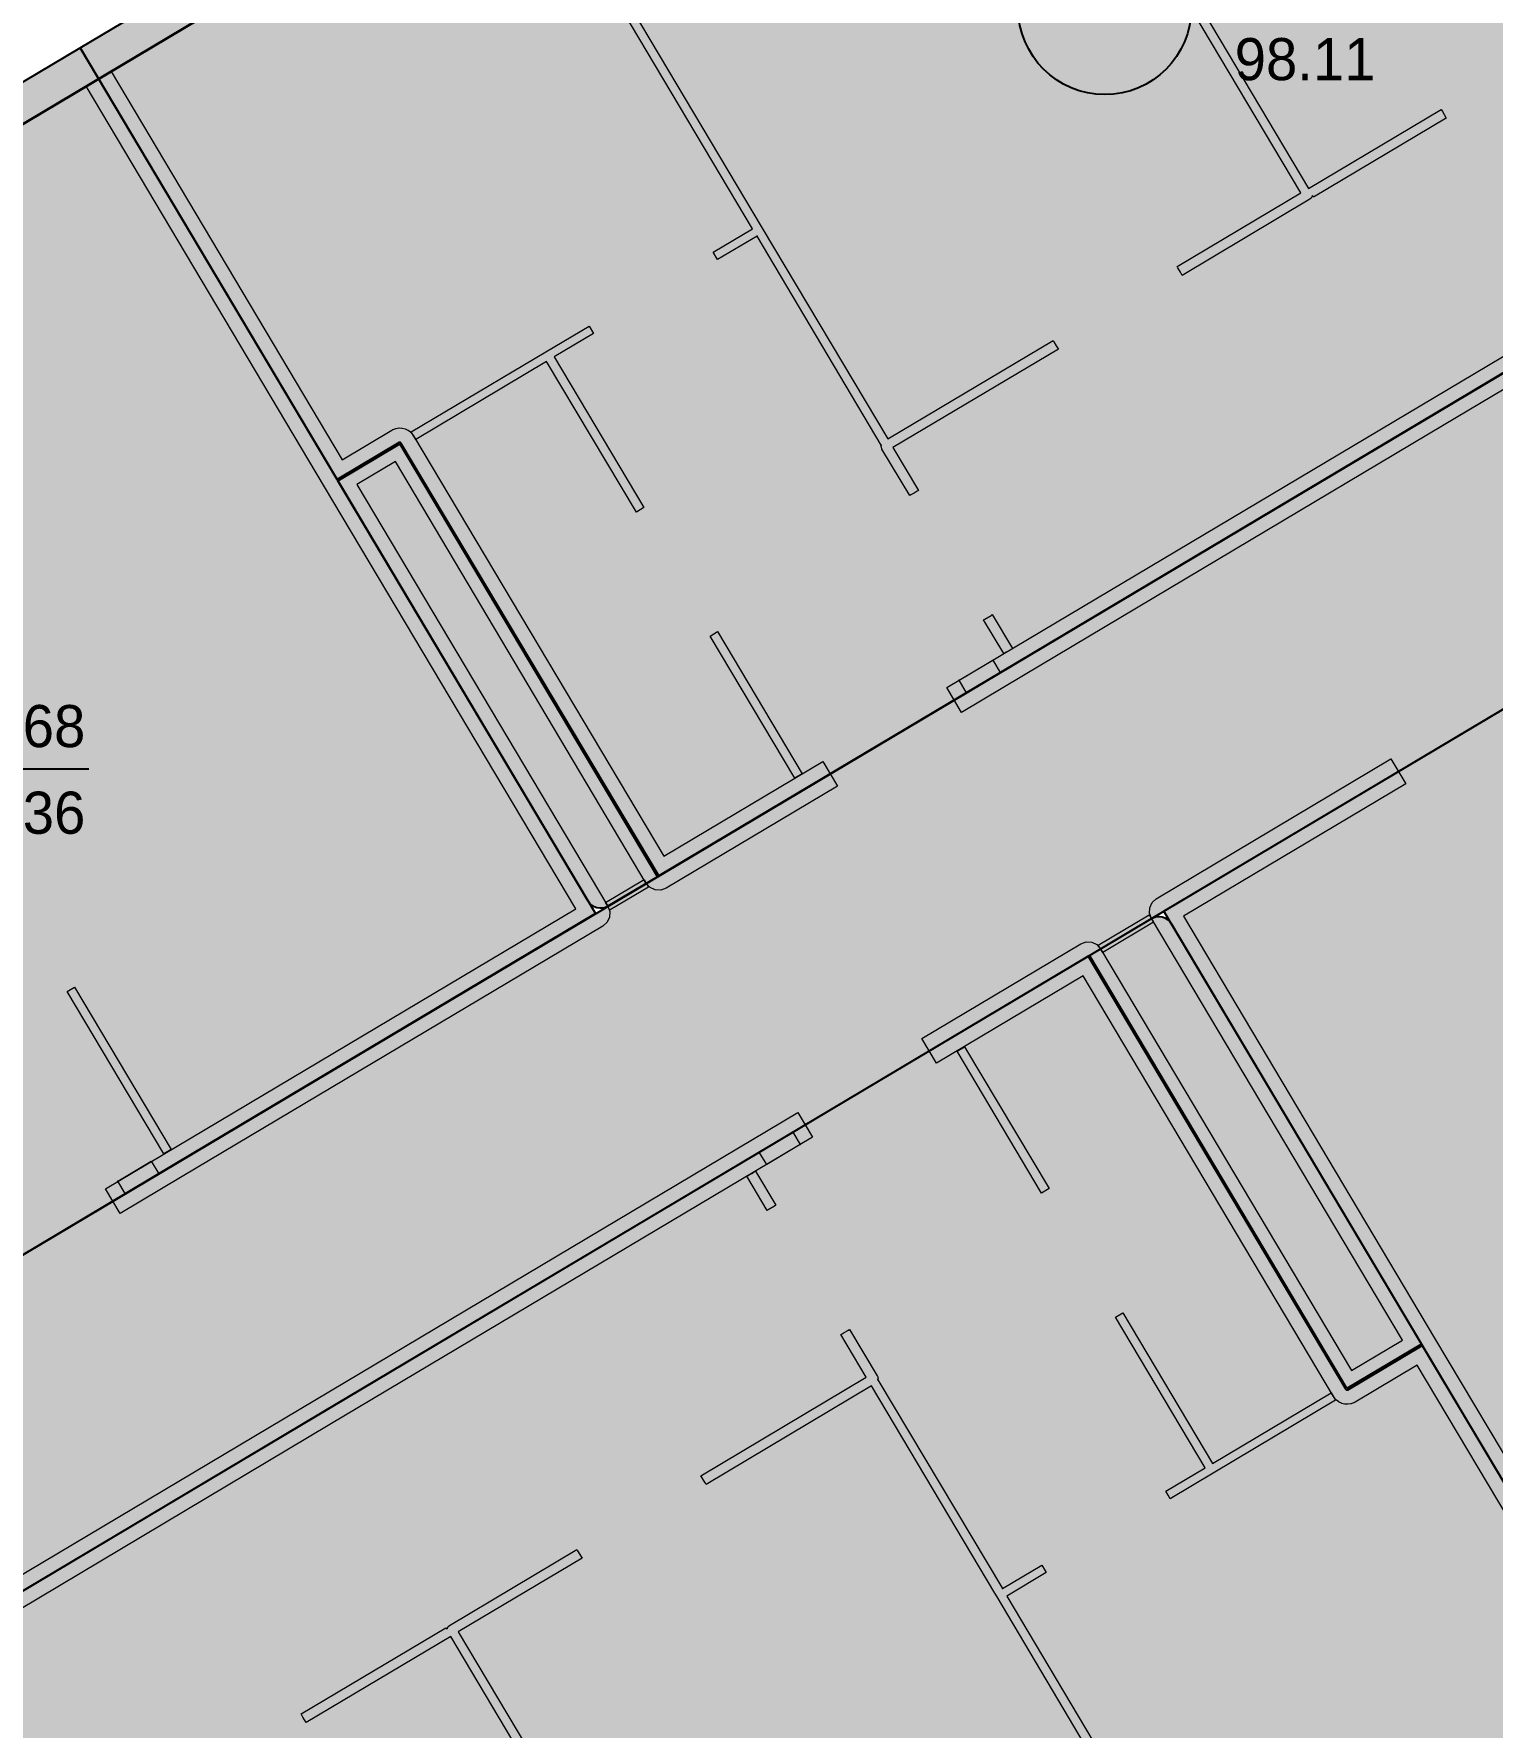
# Model space of a CAD drawing. Header units: millimetres. Extents: x 0 to 312583, y -208103 to 25097.
# Drawn here: x 139351 to 149456, y -63664 to -51934 of the extents above; entities that cross this region are included whole.
import ezdxf

# ---------------------------------------------------------------- set-up
doc = ezdxf.new("R2010")
doc.units = ezdxf.units.MM
doc.linetypes.add('Solid', pattern=[0])
for name, color, linetype, lineweight in [('Inner Walls', 5, 'Solid', 0), ('One-Bedroom Apartment', 151, 'Solid', 25), ('Outer Walls', 254, 'Solid', 25), ('Room Objects', 47, 'Solid', 15), ('Room Walls', 47, 'Solid', 35), ('Service Area', 252, 'Solid', 25), ('Three-Bedroom Apartment', 250, 'Solid', 25), ('Two-Bedroom Apartment', 1, 'Solid', 35)]:
    doc.layers.add(name, color=color, linetype=linetype, lineweight=lineweight)
doc.styles.add('Dialog.plain', font='Dialog.plain')

msp = doc.modelspace()

# ---------------------------------------------------------------- hatches: boundary and pattern name
at = {"layer": 'One-Bedroom Apartment', "linetype": 'Solid', "lineweight": 25}
msp.add_hatch(color=250, dxfattribs=at).paths.add_polyline_path([(133842, -55502), (136757, -53766), (139672, -52031), (143243, -58028), (140328, -59764), (137413, -61499), (136436, -59858), (136866, -59603), (136867, -59601), (136869, -59600), (136870, -59598), (136870, -59597), (136871, -59595), (136871, -59593), (136870, -59591), (136869, -59589), (136066, -58240), (136065, -58238), (136063, -58237), (136062, -58236), (136060, -58235), (136058, -58235), (136056, -58235), (136054, -58235), (136052, -58236), (135623, -58492), (135623, -58492)], flags=0)
at = {"layer": 'Room Objects', "linetype": 'Solid', "lineweight": 0}
for points in [[(145995, -56273), (146046, -56359), (146046, -56359), (145814, -56498), (145763, -56412), (145763, -56412)], [(144429, -59766), (144378, -59680), (144378, -59680), (144610, -59542), (144661, -59628), (144661, -59628)], [(140165, -59744), (140216, -59830), (140216, -59830), (139984, -59968), (139933, -59882), (139933, -59882)]]:
    msp.add_hatch(color=5, dxfattribs=at).paths.add_polyline_path(points, flags=0)
at = {"layer": 'Service Area', "linetype": 'Solid', "lineweight": 25}
for points in [[(151986, -52823), (153009, -54541), (120948, -73630), (119925, -71911)], [(143672, -57773), (143329, -57977), (143311, -57985), (143292, -57990), (143272, -57991), (143253, -57988), (143234, -57981), (143218, -57971), (143203, -57958), (143192, -57942), (141457, -55030), (141887, -54774)], [(148450, -61317), (146665, -58318), (147095, -58063), (147112, -58054), (147131, -58049), (147151, -58049), (147170, -58051), (147189, -58058), (147206, -58068), (147220, -58081), (147232, -58097), (148966, -61010)]]:
    msp.add_hatch(color=254, dxfattribs=at).paths.add_polyline_path(points, flags=0)
at = {"layer": 'Three-Bedroom Apartment', "linetype": 'Solid', "lineweight": 25}
for points in [[(139672, -52031), (142587, -50295), (145501, -48560), (151331, -45089), (151331, -45089), (154080, -49706), (154080, -49706), (153736, -49910), (153734, -49912), (153733, -49913), (153732, -49915), (153731, -49917), (153731, -49918), (153731, -49920), (153732, -49922), (153733, -49924), (155061, -52156), (152499, -53681), (151986, -52823), (149072, -54557), (146157, -56293), (143681, -57767), (141895, -54769), (141894, -54767), (141893, -54766), (141891, -54765), (141889, -54764), (141887, -54764), (141885, -54764), (141884, -54764), (141882, -54765), (141452, -55021)], [(135960, -64692), (138436, -63218), (141351, -61482), (144266, -59747), (146656, -58323), (146656, -58323), (148442, -61322), (148443, -61324), (148445, -61325), (148446, -61326), (148448, -61327), (148450, -61327), (148452, -61327), (148454, -61326), (148456, -61326), (148971, -61019), (150751, -64009), (147837, -65744), (144922, -67480), (142007, -69215), (139092, -70951), (136421, -66464), (136851, -66209), (136852, -66208), (136854, -66206), (136855, -66204), (136855, -66203), (136856, -66201), (136856, -66199), (136855, -66197), (136854, -66195)]]:
    msp.add_hatch(color=150, dxfattribs=at).paths.add_polyline_path(points, flags=0)
at = {"layer": 'Two-Bedroom Apartment', "linetype": 'Solid', "lineweight": 25}
h = msp.add_hatch(color=151, dxfattribs=at)
h.paths.add_polyline_path([(147181, -58011), (150095, -56276), (153010, -54540), (152499, -53681), (154975, -52207), (154975, -52207), (155896, -53752), (155897, -53754), (155898, -53755), (155900, -53756), (155902, -53757), (155904, -53757), (155906, -53757), (155907, -53757), (155909, -53756), (156339, -53500), (156339, -53500), (159496, -58803), (156581, -60538), (153666, -62273), (150751, -64009)], flags=0)
h.paths.add_polyline_path([(154371, -57804), (154801, -57548), (154802, -57547), (154804, -57545), (154805, -57544), (154805, -57542), (154806, -57540), (154806, -57538), (154805, -57536), (154804, -57534), (154001, -56185), (154000, -56183), (153998, -56182), (153996, -56181), (153995, -56180), (153993, -56180), (153991, -56180), (153989, -56180), (153987, -56181), (153557, -56437), (153556, -56438), (153555, -56440), (153554, -56441), (153553, -56443), (153553, -56445), (153553, -56447), (153553, -56449), (153554, -56451), (154357, -57800), (154359, -57802), (154360, -57803), (154362, -57804), (154364, -57805), (154365, -57805), (154367, -57805), (154369, -57804)], flags=0)

# ---------------------------------------------------------------- linework, layer by layer
at = {"layer": 'Inner Walls', "color": 47, "linetype": 'Solid', "lineweight": 15}
for p, q in [((139714, -52297), (139886, -52194)), ((139886, -52194), (141487, -54884)), ((141366, -55072), (139714, -52297)), ((145677, -56463), (151935, -52737)), ((151952, -52960), (149123, -54643)), ((149123, -54643), (146209, -56379)), ((141487, -54884), (141831, -54679)), ((141831, -54679), (141839, -54675)), ((141839, -54675), (141841, -54674)), ((141841, -54674), (141860, -54667)), ((141860, -54667), (141861, -54667)), ((141861, -54667), (141881, -54664)), ((141881, -54664), (141883, -54664)), ((141883, -54664), (141902, -54665)), ((141902, -54665), (141904, -54665)), ((141904, -54665), (141923, -54670)), ((141923, -54670), (141925, -54671)), ((141925, -54671), (141943, -54679)), ((141943, -54679), (141945, -54680)), ((141945, -54680), (141960, -54692)), ((141960, -54692), (141962, -54693)), ((141962, -54693), (141975, -54708)), ((141975, -54708), (141976, -54709)), ((141976, -54709), (141981, -54718)), ((141981, -54718), (143716, -57630)), ((141856, -54897), (141589, -55056)), ((143595, -57819), (141856, -54897)), ((143106, -57994), (141366, -55072)), ((141589, -55056), (143329, -57977)), ((146209, -56379), (145779, -56635)), ((145779, -56635), (145677, -56463)), ((143716, -57630), (144817, -56974)), ((144817, -56974), (144920, -57146)), ((147129, -57925), (148755, -56957)), ((148755, -56957), (148858, -57129)), ((144920, -57146), (143732, -57853)), ((148858, -57129), (147318, -58046)), ((143621, -57848), (143595, -57819)), ((143656, -57864), (143621, -57848)), ((143695, -57866), (143656, -57864)), ((143732, -57853), (143695, -57866)), ((147100, -57952), (147129, -57925)), ((139847, -59934), (143106, -57994)), ((143340, -58053), (143323, -58088)), ((143329, -57977), (143342, -58014)), ((143342, -58014), (143340, -58053)), ((147082, -58026), (147084, -57987)), ((147095, -58063), (147082, -58026)), ((147084, -57987), (147100, -57952)), ((147318, -58046), (149057, -60968)), ((143294, -58114), (140379, -59850)), ((143323, -58088), (143294, -58114)), ((148834, -60984), (147095, -58063)), ((145504, -58893), (146605, -58237)), ((146605, -58237), (146642, -58224)), ((146642, -58224), (146681, -58226)), ((146681, -58226), (146716, -58243)), ((146716, -58243), (146742, -58272)), ((146742, -58272), (148481, -61193)), ((146622, -58460), (145606, -59065)), ((148356, -61373), (146622, -58460)), ((145606, -59065), (145504, -58893)), ((138385, -63132), (144644, -59405)), ((144644, -59405), (144747, -59577)), ((144747, -59577), (141402, -61568)), ((139949, -60105), (139847, -59934)), ((140379, -59850), (139949, -60105)), ((148481, -61193), (148834, -60984)), ((149057, -60968), (150709, -63743)), ((148936, -61156), (148507, -61412)), ((150538, -63845), (148936, -61156)), ((148361, -61381), (148356, -61373)), ((148363, -61383), (148361, -61381)), ((148376, -61398), (148363, -61383)), ((148377, -61399), (148376, -61398)), ((148393, -61411), (148377, -61399)), ((148395, -61412), (148393, -61411)), ((148412, -61420), (148395, -61412)), ((148414, -61421), (148412, -61420)), ((148433, -61426), (148414, -61421)), ((148435, -61426), (148433, -61426)), ((148455, -61427), (148435, -61426)), ((148457, -61427), (148455, -61427)), ((148476, -61424), (148457, -61427)), ((148478, -61424), (148476, -61424)), ((148496, -61417), (148478, -61424)), ((148498, -61416), (148496, -61417)), ((148507, -61412), (148498, -61416)), ((141402, -61568), (136097, -64727))]:
    msp.add_line(p, q, dxfattribs=at)
at = {"layer": 'One-Bedroom Apartment', "color": 250, "linetype": 'Solid', "lineweight": 25}
for p, q in [((136757, -53766), (139672, -52031)), ((139672, -52031), (143243, -58028)), ((143243, -58028), (140328, -59764)), ((140328, -59764), (137413, -61499))]:
    msp.add_line(p, q, dxfattribs=at)
at = {"layer": 'Outer Walls', "color": 47, "linetype": 'Solid', "lineweight": 35}
msp.add_line((140613, -51762), (138987, -52730), dxfattribs=at)
at = {"layer": 'Room Objects', "color": 0, "linetype": 'Solid', "lineweight": 0}
for p, q in [((145763, -56412), (145995, -56273)), ((145995, -56273), (146046, -56359)), ((145814, -56498), (145763, -56412)), ((146046, -56359), (145814, -56498)), ((144378, -59680), (144610, -59542)), ((144610, -59542), (144661, -59628)), ((144429, -59766), (144378, -59680)), ((144661, -59628), (144429, -59766)), ((139933, -59882), (140165, -59744)), ((140165, -59744), (140216, -59830)), ((139984, -59968), (139933, -59882)), ((140216, -59830), (139984, -59968))]:
    msp.add_line(p, q, dxfattribs=at)
for p in [(145763, -56412), (146046, -56359), (144378, -59680), (144661, -59628), (139933, -59882), (140216, -59830)]:
    msp.add_point(p, dxfattribs=at)
at = {"layer": 'Room Walls', "color": 47, "linetype": 'Solid', "lineweight": 9}
for p, q in [((148131, -53036), (145604, -48790)), ((145655, -48759), (148183, -53005)), ((144331, -53284), (142689, -50526)), ((142740, -50495), (144398, -53279)), ((148183, -53005), (149102, -52458)), ((149138, -52518), (148219, -53065)), ((149102, -52458), (149107, -52466)), ((149107, -52466), (149111, -52473)), ((149111, -52473), (149133, -52509)), ((149133, -52509), (149138, -52518)), ((147273, -53546), (148131, -53036)), ((148193, -53080), (147309, -53607)), ((148202, -53073), (148193, -53080)), ((148207, -53062), (148202, -53073)), ((148213, -53056), (148207, -53060)), ((148207, -53060), (148207, -53062)), ((148219, -53065), (148213, -53056)), ((144058, -53446), (144331, -53284)), ((144362, -53335), (144088, -53498)), ((145223, -54783), (144362, -53335)), ((144398, -53279), (145268, -54740)), ((144088, -53498), (144058, -53446)), ((147278, -53555), (147273, -53546)), ((147296, -53584), (147278, -53555)), ((147304, -53598), (147296, -53584)), ((147309, -53607), (147304, -53598)), ((142899, -54136), (143198, -53958)), ((143229, -54010), (142956, -54172)), ((143198, -53958), (143229, -54010)), ((145268, -54740), (146414, -54058)), ((146414, -54058), (146419, -54067)), ((146419, -54067), (146435, -54094)), ((141966, -54692), (142899, -54136)), ((142956, -54172), (143577, -55216)), ((146450, -54118), (145304, -54800)), ((146435, -54094), (146445, -54110)), ((146445, -54110), (146450, -54118)), ((142904, -54203), (141997, -54743)), ((143526, -55247), (142904, -54203)), ((141997, -54743), (141966, -54692)), ((145223, -54785), (145223, -54783)), ((145223, -54791), (145223, -54785)), ((145223, -54793), (145223, -54791)), ((145224, -54799), (145223, -54793)), ((145224, -54801), (145224, -54799)), ((145226, -54806), (145224, -54801)), ((145227, -54808), (145226, -54806)), ((145228, -54811), (145227, -54808)), ((145421, -55133), (145228, -54811)), ((145304, -54800), (145481, -55098)), ((145429, -55128), (145421, -55133)), ((145450, -55116), (145429, -55128)), ((145472, -55103), (145450, -55116)), ((145481, -55098), (145472, -55103)), ((143577, -55216), (143526, -55247)), ((145932, -55993), (145941, -55988)), ((146072, -56227), (145932, -55993)), ((145941, -55988), (145984, -55962)), ((145984, -55962), (145992, -55957)), ((145992, -55957), (146132, -56192)), ((144037, -56106), (144089, -56075)), ((144623, -57090), (144037, -56106)), ((144089, -56075), (144675, -57059)), ((146081, -56222), (146072, -56227)), ((146089, -56217), (146081, -56222)), ((146093, -56215), (146089, -56217)), ((146106, -56207), (146093, -56215)), ((146133, -56194), (146106, -56207)), ((146132, -56192), (146133, -56194)), ((144675, -57059), (144623, -57090)), ((143313, -57951), (143580, -57793)), ((143580, -57793), (143610, -57844)), ((143610, -57844), (143344, -58003)), ((143321, -57964), (143313, -57951)), ((143329, -57977), (143321, -57964)), ((143342, -58004), (143329, -57977)), ((143344, -58003), (143342, -58004)), ((146727, -58246), (147079, -58037)), ((147079, -58037), (147110, -58088)), ((147110, -58088), (146758, -58298)), ((146758, -58298), (146727, -58246)), ((139581, -58567), (139632, -58537)), ((140251, -59693), (139581, -58567)), ((139632, -58537), (140302, -59662)), ((145749, -58980), (145800, -58950)), ((146334, -59964), (145749, -58980)), ((145800, -58950), (146386, -59933)), ((140302, -59662), (140251, -59693)), ((144326, -59828), (144351, -59811)), ((144351, -59811), (144351, -59812)), ((144351, -59812), (144492, -60048)), ((144291, -59848), (144300, -59843)), ((144432, -60084), (144291, -59848)), ((144300, -59843), (144308, -59838)), ((144308, -59838), (144313, -59835)), ((144313, -59835), (144326, -59828)), ((146386, -59933), (146334, -59964)), ((144483, -60054), (144440, -60079)), ((144492, -60048), (144483, -60054)), ((144440, -60079), (144432, -60084)), ((146846, -60823), (146897, -60793)), ((147468, -61867), (146846, -60823)), ((146897, -60793), (147519, -61837)), ((144943, -60944), (144952, -60938)), ((145119, -61239), (144943, -60944)), ((144952, -60938), (144966, -60930)), ((144966, -60930), (144995, -60913)), ((144995, -60913), (145004, -60908)), ((145004, -60908), (145195, -61229)), ((143973, -61922), (145119, -61239)), ((145155, -61299), (144009, -61982)), ((146010, -62735), (145155, -61299)), ((145195, -61229), (145196, -61232)), ((145196, -61232), (145197, -61233)), ((145197, -61233), (145199, -61239)), ((145199, -61239), (145200, -61241)), ((145200, -61241), (145200, -61247)), ((145200, -61247), (145201, -61249)), ((145201, -61249), (145200, -61255)), ((145200, -61255), (145200, -61257)), ((145200, -61257), (146062, -62704)), ((147519, -61837), (148341, -61348)), ((148371, -61399), (147524, -61904)), ((148341, -61348), (148371, -61399)), ((143978, -61930), (143973, -61922)), ((143992, -61953), (143978, -61930)), ((147194, -62030), (147468, -61867)), ((147524, -61904), (147225, -62082)), ((144004, -61973), (143992, -61953)), ((144009, -61982), (144004, -61973)), ((147210, -62056), (147194, -62030)), ((147225, -62082), (147210, -62056)), ((142230, -62959), (143114, -62433)), ((143150, -62493), (142292, -63004)), ((143114, -62433), (143119, -62442)), ((143119, -62442), (143145, -62485)), ((143145, -62485), (143150, -62493)), ((146062, -62704), (146335, -62542)), ((146366, -62593), (146092, -62756)), ((146335, -62542), (146366, -62593)), ((146025, -62761), (146010, -62735)), ((147683, -65545), (146025, -62761)), ((146092, -62756), (147735, -65514)), ((141203, -63571), (142205, -62975)), ((142205, -62975), (142210, -62983)), ((142210, -62983), (142217, -62979)), ((142217, -62978), (142222, -62967)), ((142217, -62979), (142217, -62978)), ((142222, -62967), (142230, -62959)), ((142240, -63035), (141238, -63631)), ((144768, -67280), (142240, -63035)), ((142292, -63004), (144820, -67250)), ((141208, -63580), (141203, -63571)), ((141216, -63594), (141208, -63580)), ((141238, -63631), (141216, -63594))]:
    msp.add_line(p, q, dxfattribs=at)
for p in [(144362, -53335), (145223, -54783), (145223, -54783), (144995, -60913), (145200, -61257), (145200, -61257), (146062, -62704)]:
    msp.add_point(p, dxfattribs=at)
at = {"layer": 'Service Area', "color": 254, "linetype": 'Solid', "lineweight": 25}
for p, q in [((119925, -71911), (151986, -52823)), ((153009, -54541), (120948, -73630)), ((141457, -55030), (141887, -54774)), ((141887, -54774), (143672, -57773)), ((143192, -57942), (141457, -55030)), ((143672, -57773), (143329, -57977)), ((143203, -57958), (143192, -57942)), ((143218, -57971), (143203, -57958)), ((143234, -57981), (143218, -57971)), ((143253, -57988), (143234, -57981)), ((143272, -57991), (143253, -57988)), ((143292, -57990), (143272, -57991)), ((143311, -57985), (143292, -57990)), ((143329, -57977), (143311, -57985)), ((147095, -58063), (147112, -58054)), ((147112, -58054), (147131, -58049)), ((147131, -58049), (147151, -58049)), ((147151, -58049), (147170, -58051)), ((147170, -58051), (147189, -58058)), ((147189, -58058), (147206, -58068)), ((146665, -58318), (147095, -58063)), ((147206, -58068), (147220, -58081)), ((147220, -58081), (147232, -58097)), ((147232, -58097), (148966, -61010)), ((148450, -61317), (146665, -58318)), ((148966, -61010), (148450, -61317))]:
    msp.add_line(p, q, dxfattribs=at)
at = {"layer": 'Three-Bedroom Apartment', "color": 150, "linetype": 'Solid', "lineweight": 25}
for p, q in [((139672, -52031), (142587, -50295)), ((141452, -55021), (139672, -52031)), ((151986, -52823), (149072, -54557)), ((149072, -54557), (146157, -56293)), ((141882, -54765), (141452, -55021)), ((141884, -54764), (141882, -54765)), ((141885, -54764), (141884, -54764)), ((141887, -54764), (141885, -54764)), ((141889, -54764), (141887, -54764)), ((141891, -54765), (141889, -54764)), ((141893, -54766), (141891, -54765)), ((141894, -54767), (141893, -54766)), ((141895, -54769), (141894, -54767)), ((143681, -57767), (141895, -54769)), ((146157, -56293), (143681, -57767)), ((144266, -59747), (146656, -58323)), ((146656, -58323), (148442, -61322)), ((141351, -61482), (144266, -59747)), ((148456, -61326), (148971, -61019)), ((148971, -61019), (150751, -64009)), ((148442, -61322), (148443, -61324)), ((148443, -61324), (148445, -61325)), ((148445, -61325), (148446, -61326)), ((148446, -61326), (148448, -61327)), ((148448, -61327), (148450, -61327)), ((148450, -61327), (148452, -61327)), ((148452, -61327), (148454, -61326)), ((148454, -61326), (148456, -61326)), ((138436, -63218), (141351, -61482))]:
    msp.add_line(p, q, dxfattribs=at)
at = {"layer": 'Three-Bedroom Apartment', "color": 7, "linetype": 'Solid', "lineweight": 25}
msp.add_line((138732, -57025), (139732, -57025), dxfattribs=at)
msp.add_circle((146772, -51755), 600, dxfattribs=at)
at = {"layer": 'Three-Bedroom Apartment', "color": 150, "linetype": 'Solid', "lineweight": 25}
msp.add_point((146656, -58323), dxfattribs=at)
at = {"layer": 'Two-Bedroom Apartment', "color": 151, "linetype": 'Solid', "lineweight": 25}
for p, q in [((147181, -58011), (150095, -56276)), ((150751, -64009), (147181, -58011))]:
    msp.add_line(p, q, dxfattribs=at)

# ---------------------------------------------------------------- texts
at = {"layer": 'Three-Bedroom Apartment', "color": 7, "linetype": 'Solid', "lineweight": 25, "style": 'Dialog.plain'}
for s, p in [('98.11', (147672, -52255)), ('23.68', (138732, -56875)), ('47.36', (138732, -57475))]:
    msp.add_text(s, height=291.6, dxfattribs=at).set_placement(p)

doc.saveas('drawing.dxf')
